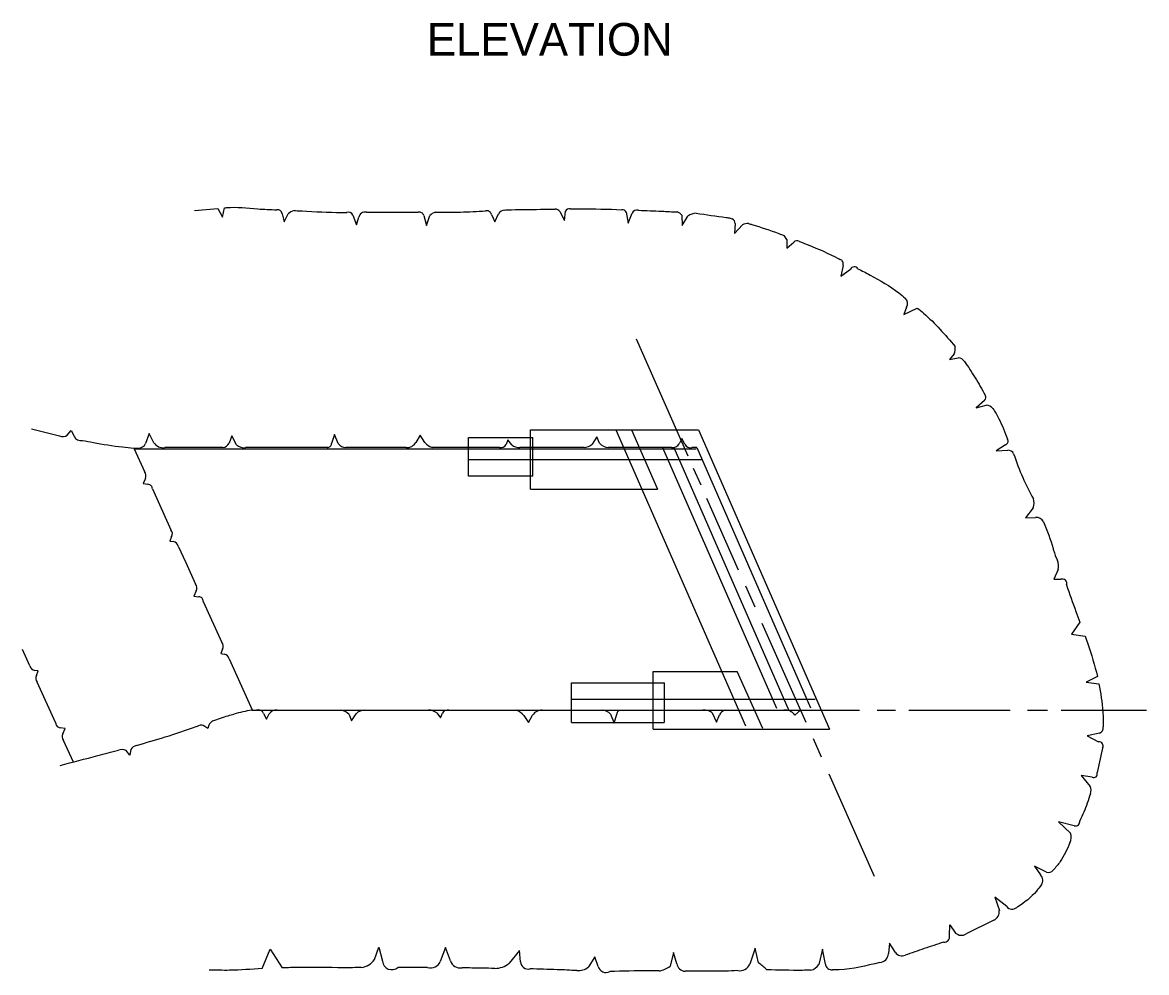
# Model space of a CAD drawing. Extents: x -1666 to -978, y 545 to 809.
# Drawn here: x -1188.3 to -1131.1, y 622.6 to 670.9 of the extents above; entities that cross this region are included whole.
import ezdxf

# ---------------------------------------------------------------- set-up
doc = ezdxf.new("R2010")
doc.units = 0
doc.layers.add('rd_EARTHWORK', color=7, linetype='Continuous')
doc.layers.add('rd_EARTHWORK-anno', color=7, linetype='Continuous')

msp = doc.modelspace()

# ---------------------------------------------------------------- linework, layer by layer
at = {"layer": 'rd_EARTHWORK'}
for p, q in [((-1179.552, 661.366), (-1178.352, 661.477)), ((-1178.352, 661.477), (-1178.127, 661.025)), ((-1178.127, 661.025), (-1178.024, 661.507)), ((-1160.951, 661.314), (-1160.722, 660.862)), ((-1160.722, 660.862), (-1160.669, 661.332)), ((-1157.583, 661.278), (-1157.477, 660.73)), ((-1175.093, 661.207), (-1174.98, 660.796)), ((-1174.98, 660.796), (-1174.78, 661.192)), ((-1171.49, 661.138), (-1171.309, 660.632)), ((-1171.309, 660.632), (-1171.189, 661.024)), ((-1167.885, 661.115), (-1167.736, 660.599)), ((-1167.736, 660.599), (-1167.566, 661.107)), ((-1164.439, 661.171), (-1164.262, 660.796)), ((-1164.262, 660.796), (-1164.081, 661.198)), ((-1157.477, 660.73), (-1157.279, 661.231)), ((-1154.752, 661.128), (-1154.723, 660.599)), ((-1154.723, 660.599), (-1154.438, 661.078)), ((-1152.041, 660.7), (-1152.068, 660.206)), ((-1152.068, 660.206), (-1151.663, 660.642)), ((-1149.413, 659.886), (-1149.413, 659.452)), ((-1149.413, 659.452), (-1149.057, 659.75)), ((-1146.546, 658.577), (-1146.664, 658.027)), ((-1146.664, 658.027), (-1146.167, 658.386)), ((-1143.311, 656.44), (-1143.45, 656.07)), ((-1143.45, 656.07), (-1142.771, 656.406)), ((-1157.075, 654.83), (-1154.44, 648.881)), ((-1140.891, 654.076), (-1141.121, 653.788)), ((-1141.121, 653.788), (-1140.683, 653.87)), ((-1139.342, 651.699), (-1139.77, 651.319)), ((-1139.77, 651.319), (-1139.259, 651.456)), ((-1187.837, 650.263), (-1186.419, 649.901)), ((-1186.021, 649.935), (-1185.816, 650.174)), ((-1185.816, 650.174), (-1185.677, 649.88)), ((-1181.86, 650.022), (-1182.034, 649.512)), ((-1181.619, 649.551), (-1181.86, 650.022)), ((-1177.64, 649.907), (-1177.787, 649.531)), ((-1177.412, 649.443), (-1177.64, 649.907)), ((-1172.426, 649.967), (-1172.57, 649.504)), ((-1172.24, 649.503), (-1172.426, 649.967)), ((-1168.071, 649.937), (-1168.284, 649.557)), ((-1167.829, 649.566), (-1168.071, 649.937)), ((-1165.609, 649.823), (-1162.324, 649.823)), ((-1165.609, 647.847), (-1165.609, 649.823)), ((-1162.448, 650.206), (-1153.905, 650.206)), ((-1162.448, 647.187), (-1162.448, 650.206)), ((-1162.324, 647.852), (-1162.324, 649.823)), ((-1159.066, 649.848), (-1159.305, 649.481)), ((-1158.944, 649.529), (-1159.066, 649.848)), ((-1158.11, 650.212), (-1151.516, 635.132)), ((-1157.316, 650.211), (-1155.994, 647.187)), ((-1153.905, 650.206), (-1147.238, 634.961)), ((-1182.635, 649.273), (-1182.407, 649.273)), ((-1182.613, 649.243), (-1177.314, 649.243)), ((-1182.613, 649.243), (-1182.09, 648.085)), ((-1178.1, 649.302), (-1181.065, 649.302)), ((-1177.314, 649.243), (-1154.019, 649.243)), ((-1172.771, 649.302), (-1176.948, 649.302)), ((-1168.771, 649.302), (-1171.851, 649.302)), ((-1164.023, 649.302), (-1167.462, 649.302)), ((-1163.598, 649.7), (-1163.691, 649.45)), ((-1163.407, 649.443), (-1163.598, 649.7)), ((-1159.725, 649.302), (-1162.986, 649.302)), ((-1155.277, 649.302), (-1158.483, 649.302)), ((-1155.736, 649.304), (-1149.932, 636.033)), ((-1155.158, 649.302), (-1149.309, 635.927)), ((-1154.74, 649.759), (-1154.882, 649.486)), ((-1154.589, 649.468), (-1154.74, 649.759)), ((-1153.99, 649.302), (-1154.24, 649.302)), ((-1153.99, 649.302), (-1148.197, 636.056)), ((-1138.274, 649.434), (-1138.745, 649.13)), ((-1165.609, 648.701), (-1153.749, 648.701)), ((-1138.745, 649.13), (-1138.164, 649.164)), ((-1154.165, 648.26), (-1153.789, 647.41)), ((-1182.047, 647.736), (-1182.167, 647.465)), ((-1162.324, 647.852), (-1165.609, 647.847)), ((-1182.167, 647.465), (-1181.916, 647.431)), ((-1181.69, 647.199), (-1180.747, 645.113)), ((-1162.448, 647.187), (-1155.994, 647.187)), ((-1153.489, 646.734), (-1151.873, 643.084)), ((-1136.871, 646.241), (-1137.254, 645.729)), ((-1137.254, 645.729), (-1136.743, 645.748)), ((-1180.715, 644.776), (-1180.796, 644.541)), ((-1180.796, 644.541), (-1180.618, 644.516)), ((-1180.371, 644.281), (-1179.996, 643.451)), ((-1179.996, 643.451), (-1179.502, 642.356)), ((-1135.592, 643.09), (-1135.81, 642.609)), ((-1135.81, 642.609), (-1135.461, 642.596)), ((-1179.458, 642.007), (-1179.578, 641.736)), ((-1151.511, 642.267), (-1151.037, 641.196)), ((-1179.578, 641.736), (-1179.327, 641.702)), ((-1179.101, 641.47), (-1178.158, 639.384)), ((-1150.669, 640.366), (-1148.435, 635.322)), ((-1134.493, 640.414), (-1134.927, 639.805)), ((-1134.927, 639.805), (-1134.228, 639.697)), ((-1187.926, 638.194), (-1188.301, 639.025)), ((-1178.126, 639.047), (-1178.208, 638.813)), ((-1178.208, 638.813), (-1178.03, 638.788)), ((-1177.783, 638.552), (-1176.606, 635.949)), ((-1187.501, 637.934), (-1187.679, 637.959)), ((-1187.582, 637.699), (-1187.501, 637.934)), ((-1156.21, 637.905), (-1151.926, 637.905)), ((-1156.21, 634.961), (-1156.21, 637.905)), ((-1150.627, 634.998), (-1151.926, 637.905)), ((-1186.608, 635.276), (-1187.55, 637.363)), ((-1160.356, 637.323), (-1155.633, 637.323)), ((-1160.356, 635.306), (-1160.356, 637.323)), ((-1155.633, 635.306), (-1155.633, 637.323)), ((-1133.598, 637.654), (-1134.165, 637.367)), ((-1134.165, 637.367), (-1133.526, 637.276)), ((-1160.334, 636.491), (-1147.959, 636.491)), ((-1176.635, 635.936), (-1145.699, 635.936)), ((-1176.635, 635.936), (-1176.385, 635.936)), ((-1176.035, 635.77), (-1175.884, 635.479)), ((-1175.884, 635.479), (-1175.743, 635.752)), ((-1175.348, 635.936), (-1172.141, 635.936)), ((-1171.68, 635.709), (-1171.559, 635.39)), ((-1171.559, 635.39), (-1171.32, 635.758)), ((-1170.9, 635.936), (-1167.638, 635.936)), ((-1167.218, 635.795), (-1167.026, 635.538)), ((-1167.026, 635.538), (-1166.933, 635.788)), ((-1166.601, 635.936), (-1163.163, 635.936)), ((-1162.796, 635.672), (-1162.553, 635.301)), ((-1162.553, 635.301), (-1162.34, 635.681)), ((-1161.853, 635.936), (-1158.774, 635.936)), ((-1158.384, 635.735), (-1158.198, 635.272)), ((-1158.198, 635.272), (-1158.054, 635.734)), ((-1157.854, 635.936), (-1153.677, 635.936)), ((-1153.212, 635.795), (-1152.985, 635.331)), ((-1152.985, 635.331), (-1152.837, 635.707)), ((-1152.525, 635.936), (-1149.56, 635.936)), ((-1149.003, 635.685), (-1148.707, 635.931)), ((-1144.814, 635.936), (-1143.883, 635.936)), ((-1143.194, 635.936), (-1138.046, 635.936)), ((-1137.161, 635.936), (-1136.137, 635.936)), ((-1135.438, 635.936), (-1131.101, 635.936)), ((-1186.131, 635.011), (-1186.382, 635.045)), ((-1186.25, 634.74), (-1186.131, 635.011)), ((-1178.873, 634.999), (-1179.03, 635.102)), ((-1178.817, 635.176), (-1178.873, 634.999)), ((-1160.356, 635.306), (-1155.648, 635.306)), ((-1156.21, 634.961), (-1147.238, 634.961)), ((-1185.713, 633.296), (-1186.207, 634.39)), ((-1148.066, 634.487), (-1147.652, 633.553)), ((-1133.497, 634.761), (-1134.114, 634.624)), ((-1134.114, 634.624), (-1133.547, 634.324)), ((-1182.844, 633.642), (-1183.031, 633.89)), ((-1182.788, 633.926), (-1182.844, 633.642)), ((-1133.336, 634.001), (-1133.619, 632.757)), ((-1147.273, 632.697), (-1144.964, 627.484)), ((-1134.419, 632.618), (-1133.964, 632.05)), ((-1133.874, 632.524), (-1134.419, 632.618)), ((-1135.587, 630.256), (-1134.966, 629.683)), ((-1134.778, 630.049), (-1135.587, 630.256)), ((-1136.806, 627.996), (-1136.49, 627.55)), ((-1136.188, 627.694), (-1136.806, 627.996)), ((-1138.217, 625.95), (-1138.812, 626.421)), ((-1138.812, 626.421), (-1138.591, 625.734)), ((-1138.866, 625.247), (-1140.285, 624.555)), ((-1141.135, 624.453), (-1141.11, 625.012)), ((-1141.11, 625.012), (-1140.815, 624.592)), ((-1144.183, 624.072), (-1144.23, 623.543)), ((-1143.881, 623.605), (-1144.183, 624.072)), ((-1176.101, 622.789), (-1175.699, 623.768)), ((-1175.699, 623.768), (-1175.094, 622.819)), ((-1170.389, 623.243), (-1170.162, 623.869)), ((-1170.162, 623.869), (-1169.985, 623.158)), ((-1166.772, 623.857), (-1167.039, 623.15)), ((-1166.521, 623.179), (-1166.772, 623.857)), ((-1163.014, 623.704), (-1163.538, 623.053)), ((-1162.954, 623.121), (-1163.014, 623.704)), ((-1155.167, 623.603), (-1155.345, 622.905)), ((-1155.003, 623.029), (-1155.167, 623.603)), ((-1151.015, 623.818), (-1151.287, 623.012)), ((-1150.841, 623.069), (-1151.015, 623.818)), ((-1147.586, 623.768), (-1147.775, 622.983)), ((-1147.441, 623.014), (-1147.586, 623.768)), ((-1159.179, 623.374), (-1159.502, 622.869)), ((-1159.001, 622.892), (-1159.179, 623.374)), ((-1167.686, 622.846), (-1169.197, 622.844))]:
    msp.add_line(p, q, dxfattribs=at)
for centre, radius, start, end in [((-1175.319, 661.181), 0.227, 6.6448, 99.1668), ((-1174.325, 660.748), 0.635, 103.9257, 135.7136), ((-1171.717, 661.045), 0.246, 22.4482, 110.8196), ((-1170.88, 660.975), 0.313, 74.441, 170.9545), ((-1168.103, 661.063), 0.224, 13.3008, 105.0477), ((-1167.16, 660.784), 0.519, 105.468, 141.4917), ((-1164.671, 661.12), 0.237, 12.3561, 105.4582), ((-1163.735, 660.988), 0.405, 94.8173, 148.7428), ((-1161.197, 661.138), 0.302, 35.6173, 89.0261), ((-1160.467, 661.225), 0.228, 80.6185, 152.2524), ((-1157.775, 661.205), 0.205, 20.6879, 97.3823), ((-1157.023, 661.105), 0.286, 75.5568, 153.7602), ((-1155.104, 660.879), 0.431, 35.3251, 73.8933), ((-1154.011, 660.544), 0.684, 90.5714, 128.6258), ((-1152.265, 660.729), 0.226, 352.5182, 68.887), ((-1151.396, 660.078), 0.624, 85.8561, 115.3991), ((-202.005, 1324.211), 1157.113, 215.025231, 215.038225), ((-1148.89, 659.624), 0.208, 53.5188, 143.0081), ((-1146.764, 658.656), 0.232, 340.0456, 73.1256), ((-1145.972, 658.279), 0.223, 35.0207, 151.3948), ((-1143.609, 656.634), 0.355, 326.8754, 49.5531), ((-1141.44, 654.339), 0.608, 334.4493, 10.2968), ((-1140.752, 653.359), 0.516, 40.0342, 82.3485), ((-1139.505, 651.856), 0.226, 315.8628, 31.2807), ((-1139.293, 650.95), 0.508, 41.8017, 86.1594), ((-1186.247, 650.239), 0.379, 242.9572, 306.6336), ((-1185.347, 650.008), 0.354, 201.2132, 285.349), ((-1182.419, 649.704), 0.43, 271.5659, 333.5015), ((-1181.151, 649.85), 0.554, 212.579, 278.9989), ((-1178.176, 649.734), 0.439, 280.0776, 332.5235), ((-1177.039, 649.838), 0.544, 226.6586, 279.621), ((-1172.767, 649.508), 0.197, 262.0883, 358.9186), ((-1171.809, 649.859), 0.559, 219.6105, 265.7739), ((-1168.745, 649.844), 0.543, 267.1731, 328.0548), ((-1167.072, 650.231), 1.008, 221.3481, 247.2813), ((-1163.972, 649.633), 0.335, 261.1502, 326.8986), ((-1163.008, 649.935), 0.633, 230.9402, 271.9683), ((-1159.762, 649.972), 0.671, 273.1381, 312.9319), ((-1158.459, 649.933), 0.632, 219.7326, 267.7727), ((-1155.23, 649.716), 0.417, 263.5034, 326.5457), ((-1154.326, 649.571), 0.283, 201.4265, 287.7775), ((-1138.36, 649.63), 0.214, 293.7991, 26.3543), ((-1138.136, 648.872), 0.294, 21.7479, 95.4471), ((-1182.333, 647.878), 0.319, 333.6072, 40.5078), ((-1181.916, 647.205), 0.226, 358.5542, 90.0078), ((-1137.399, 646.482), 0.581, 335.3948, 21.7791), ((-1136.713, 645.331), 0.417, 26.9342, 94.1105), ((-1180.943, 644.924), 0.272, 326.9602, 43.8935), ((-1180.683, 644.201), 0.322, 14.3876, 78.4571), ((-1136.288, 643.258), 0.717, 346.409, 25.1421), ((-1135.381, 642.388), 0.223, 339.2043, 111.0051), ((-1179.744, 642.149), 0.319, 333.6072, 40.5078), ((-1179.327, 641.476), 0.226, 358.5542, 90.0078), ((-1178.354, 639.196), 0.272, 326.9602, 43.8935), ((-1178.094, 638.472), 0.322, 14.3876, 78.4571), ((-1187.614, 638.274), 0.322, 194.3876, 258.4571), ((-1187.355, 637.551), 0.272, 146.9602, 223.8935), ((-1175.096, 626.695), 9.369, 99.4528, 105.1232), ((-1176.298, 635.667), 0.283, 21.4265, 107.7775), ((-1175.395, 635.522), 0.417, 83.5034, 146.5457), ((-1172.166, 635.305), 0.632, 39.7326, 87.7727), ((-1170.863, 635.266), 0.671, 93.1381, 132.9319), ((-1167.617, 635.303), 0.633, 50.9402, 91.9683), ((-1166.653, 635.605), 0.335, 81.1502, 146.8986), ((-1163.552, 635.007), 1.008, 41.3481, 67.2813), ((-1161.88, 635.394), 0.543, 87.1731, 148.0548), ((-1158.815, 635.379), 0.559, 39.6105, 85.7739), ((-1157.857, 635.73), 0.197, 82.0883, 178.9186), ((-1153.586, 635.4), 0.544, 46.6585, 99.621), ((-1152.448, 635.504), 0.439, 100.0776, 152.5235), ((-1149.473, 635.389), 0.554, 32.579, 98.9989), ((-1186.382, 635.271), 0.226, 178.5542, 270.0078), ((-1179.214, 634.914), 0.263, 45.5431, 120.283), ((-1178.436, 635.018), 0.413, 117.1138, 157.5182), ((-1133.587, 635.032), 0.285, 288.4562, 12.6724), ((-1185.965, 634.598), 0.319, 153.6072, 220.5078), ((-1183.241, 633.33), 0.598, 69.5197, 107.5918), ((-1182.371, 633.678), 0.486, 106.3347, 149.2404), ((-1133.524, 634.109), 0.217, 330.1535, 96.0871), ((-1133.789, 632.687), 0.184, 242.4468, 22.4272), ((-1134.363, 631.862), 0.44, 336.3906, 25.1464), ((-1134.732, 630.289), 0.245, 259.0632, 4.2259), ((-1135.657, 629.482), 0.719, 335.4767, 16.2138), ((-1136.785, 627.273), 0.405, 324.4628, 43.3132), ((-1136.091, 627.995), 0.316, 252.0377, 320.6519), ((-1137.941, 626.127), 0.328, 212.6831, 315.7946), ((-1139.09, 625.694), 0.5, 296.6024, 4.5724), ((-1141.387, 624.39), 0.26, 261.2182, 13.995), ((-1140.528, 624.889), 0.413, 225.9578, 306.0634), ((-1144.719, 623.58), 0.49, 274.9412, 355.653), ((-1143.546, 623.846), 0.413, 215.7868, 292.4955), ((-1171.214, 623.836), 1.016, 279.2063, 324.2601), ((-1169.511, 623.201), 0.475, 185.1171, 311.3294), ((-1167.52, 623.333), 0.515, 251.1671, 339.2138), ((-1166.015, 623.349), 0.534, 198.5671, 278.69), ((-1164.263, 623.939), 1.145, 270.1958, 309.2401), ((-1162.571, 623.14), 0.383, 182.8482, 283.4446), ((-1154.562, 623.095), 0.446, 188.5166, 267.4019), ((-1151.816, 623.254), 0.581, 261.4085, 335.4437), ((-1153.656, 619.32), 4.689, 46.5411, 53.0961), ((-1148.311, 623.33), 0.638, 280.3492, 327.1006), ((-1147.123, 623.038), 0.319, 184.2583, 278.0005), ((-1160.016, 623.469), 0.791, 264.4623, 310.565), ((-1158.606, 622.989), 0.406, 193.8728, 297.7065), ((-1156.092, 623.865), 1.217, 278.928, 307.8707)]:
    msp.add_arc(centre, radius, start, end, dxfattribs=at)
for points in [[(-1178.024, 661.507), (-1177.917, 661.517), (-1176.332, 661.45), (-1175.355, 661.405)], [(-1174.478, 661.365), (-1174.327, 661.358), (-1172.322, 661.273), (-1171.804, 661.274)], [(-1170.796, 661.276), (-1170.43, 661.277), (-1168.161, 661.279)], [(-1167.298, 661.284), (-1166.016, 661.291), (-1164.734, 661.349)], [(-1163.769, 661.392), (-1163.637, 661.398), (-1161.933, 661.43), (-1161.192, 661.44)], [(-1160.43, 661.45), (-1159.929, 661.457), (-1157.802, 661.409)], [(-1156.951, 661.382), (-1155.769, 661.334), (-1154.984, 661.293)], [(-1154.018, 661.227), (-1152.486, 661.015), (-1152.396, 661.001), (-1152.184, 660.94)], [(-1151.35, 660.701), (-1151.184, 660.653), (-1149.806, 660.195), (-1149.564, 660.101)], [(-1148.766, 659.792), (-1148.315, 659.617), (-1146.793, 658.928), (-1146.697, 658.878)], [(-1145.789, 658.407), (-1145.164, 658.082), (-1143.707, 657.175), (-1143.378, 656.905)], [(-1142.771, 656.406), (-1142.445, 656.138), (-1140.841, 654.447)], [(-1140.356, 653.691), (-1139.819, 652.851), (-1139.311, 651.974)], [(-1138.914, 651.288), (-1138.615, 650.771), (-1138.169, 649.725)], [(-1185.253, 649.667), (-1184.693, 649.56), (-1183.22, 649.335), (-1182.635, 649.273)], [(-1137.863, 648.981), (-1137.403, 647.777), (-1136.86, 646.698)], [(-1136.341, 645.521), (-1135.856, 644.157), (-1135.833, 644.075), (-1135.639, 643.563)], [(-1135.173, 642.309), (-1134.695, 640.96), (-1134.493, 640.414)], [(-1134.228, 639.697), (-1134.088, 639.317), (-1133.598, 637.654)], [(-1133.526, 637.276), (-1133.322, 635.854), (-1133.309, 635.094)], [(-1178.609, 635.394), (-1177.833, 635.656), (-1177.54, 635.739)], [(-1182.507, 634.144), (-1181.044, 634.574), (-1179.457, 635.107), (-1179.331, 635.15)], [(-1186.392, 633.126), (-1184.467, 633.625), (-1183.422, 633.9)], [(-1133.959, 631.686), (-1134.116, 631.198), (-1134.488, 630.307)], [(-1135.002, 629.184), (-1135.494, 628.231), (-1135.846, 627.794)], [(-1136.455, 627.037), (-1136.705, 626.727), (-1137.652, 625.93), (-1137.706, 625.898)], [(-1141.427, 624.133), (-1142.408, 623.799), (-1143.388, 623.464)], [(-1144.677, 623.093), (-1146.745, 622.728), (-1147.079, 622.722)], [(-1176.101, 622.789), (-1177.765, 622.695), (-1178.793, 622.707)], [(-1171.051, 622.834), (-1171.97, 622.828), (-1174.237, 622.842), (-1175.094, 622.819)], [(-1164.259, 622.794), (-1164.928, 622.801), (-1165.935, 622.822)], [(-1160.092, 622.682), (-1161.092, 622.727), (-1162.482, 622.767)], [(-1155.903, 622.663), (-1156.429, 622.669), (-1158.418, 622.629)], [(-1151.903, 622.679), (-1152.54, 622.655), (-1154.582, 622.65), (-1154.583, 622.65)], [(-1148.196, 622.702), (-1148.614, 622.694), (-1150.431, 622.723)]]:
    msp.add_spline(points, degree=3, dxfattribs=at)

# ---------------------------------------------------------------- texts
at = {"layer": 'rd_EARTHWORK-anno'}
msp.add_text('ELEVATION', height=1.6667, dxfattribs=at).set_placement((-1167.721, 669.247))

doc.saveas('drawing.dxf')
